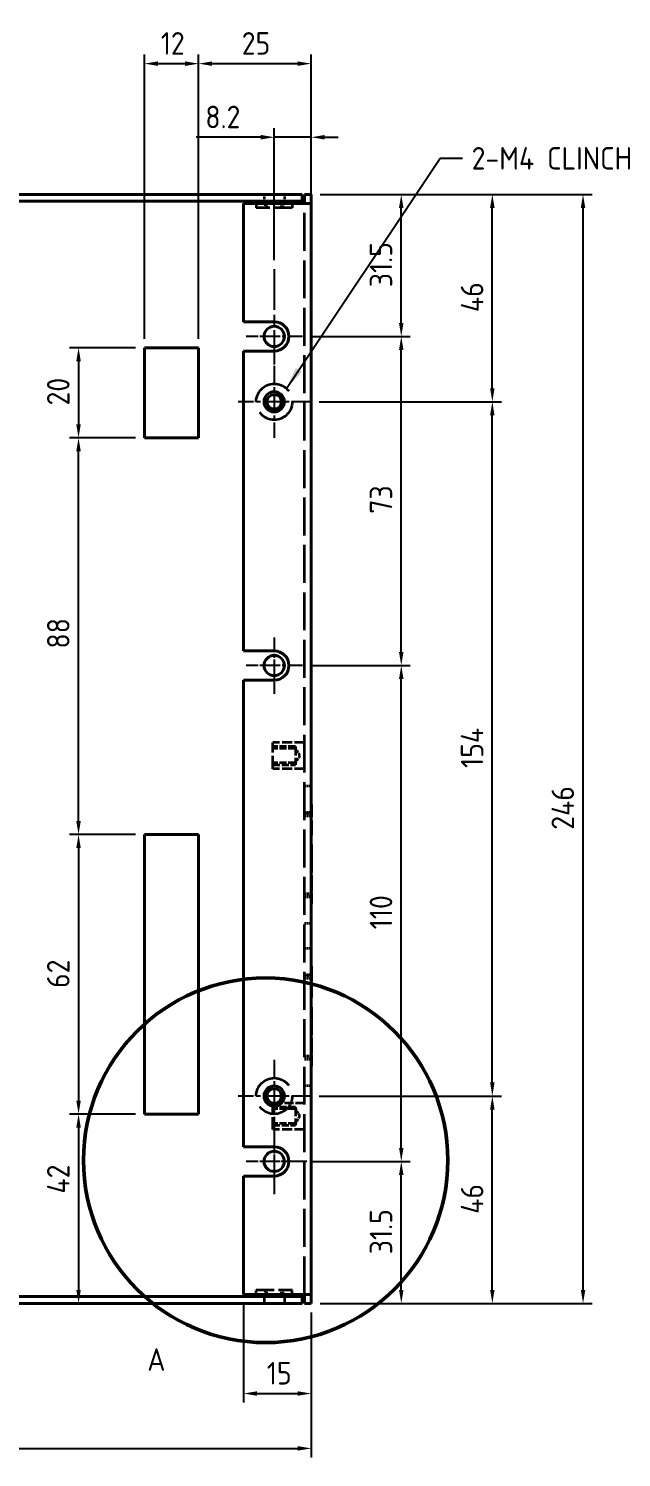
# Model space of a CAD drawing. Header units: millimetres. Extents: x 0 to 1188, y 0 to 840.
# Drawn here: x 528.1 to 659.8, y 323.7 to 640.6 of the extents above; entities that cross this region are included whole.
import ezdxf

# ---------------------------------------------------------------- set-up
doc = ezdxf.new("R2010")
doc.units = ezdxf.units.MM
doc.header["$LTSCALE"] = 2
doc.linetypes.add('CHAIN', pattern=[0.3543, 0.2362, -0.0295, 0.0591, -0.0295])
doc.linetypes.add('DASHED', pattern=[0.2067, 0.1654, -0.0413])
for name, color, linetype, lineweight in [('가려진 것(ISO)', 2, 'DASHED', 35), ('가시적인 것(ISO)', 3, 'Continuous', 40), ('가시적인 좁은 것(ISO)', 3, 'Continuous', 35), ('기호(ISO)', 5, 'Continuous', 25), ('상세 경계(JIS)', 3, 'Continuous', 50), ('중심 표식(ISO)', 1, 'Continuous', 25), ('치수(ISO)', 2, 'Continuous', 25)]:
    doc.layers.add(name, color=color, linetype=linetype, lineweight=lineweight)
doc.styles.add('ISO Proportiona M2B', font='isocp.shx')
doc.styles.add('치수 텍스트_PSTEK_POSCO', font='isocp.shx')
doc.dimstyles.new('치수_PSTEK_POSCO', dxfattribs={"dimscale": 2, "dimtxt": 2.5, "dimasz": 1.5, "dimexe": 1, "dimexo": 1, "dimgap": 1, "dimtad": 1, "dimrnd": 1e-08, "dimdsep": 46, "dimtxsty": '치수 텍스트_PSTEK_POSCO', "dimcen": 0.09, "dimdle": 10, "dimclrd": 7, "dimclre": 7, "dimclrt": 2, "dimadec": 1, "dimazin": 2, "dimtfac": 1, "dimtmove": 0, "dimatfit": 3, "dimfxl": 0, "dimtolj": 1, "dimlwd": -1, "dimlwe": -1, "dimarcsym": 0})
doc.dimstyles.new('치수_PSTEK_POSCO$7', dxfattribs={"dimscale": 2, "dimtxt": 2.5, "dimasz": 2.5, "dimexe": 1, "dimexo": 1, "dimgap": 1, "dimtad": 1, "dimrnd": 1e-08, "dimdsep": 46, "dimtxsty": '치수 텍스트_PSTEK_POSCO', "dimcen": 0.09, "dimdle": 10, "dimclrd": 7, "dimclre": 7, "dimclrt": 2, "dimadec": 1, "dimazin": 2, "dimtfac": 1, "dimtmove": 0, "dimatfit": 3, "dimfxl": 0, "dimtolj": 1, "dimlwd": -1, "dimlwe": -1, "dimarcsym": 0})

# ---------------------------------------------------------------- blocks, each defined once
blk = doc.blocks.new('*D27')
at = {"layer": 'Defpoints', "color": 0, "transparency": 16777216}
for p in [(355.89, 360.4), (590.89, 357.84), (590.89, 325.67)]:
    blk.add_point(p, dxfattribs=at)
at = {"layer": '치수(ISO)', "color": 7, "transparency": 16777216}
for p, q in [((355.89, 358.4), (355.89, 323.67)), ((590.89, 355.84), (590.89, 323.67)), ((358.89, 325.67), (587.89, 325.67))]:
    blk.add_line(p, q, dxfattribs=at)
for points in [[(358.89, 326.17), (358.89, 325.17), (355.89, 325.67)], [(587.89, 326.17), (587.89, 325.17), (590.89, 325.67)]]:
    blk.add_solid(points, dxfattribs=at)
at = {"layer": '치수(ISO)', "color": 2, "transparency": 16777216, "insert": (468.72, 330.17), "char_height": 5, "attachment_point": 4, "style": '치수 텍스트_PSTEK_POSCO'}
blk.add_mtext('\\A1;235', dxfattribs=at)
blk = doc.blocks.new('*D30')
at = {"layer": 'Defpoints', "color": 0, "transparency": 16777216}
for p in [(575.89, 359.84), (590.89, 357.84), (590.89, 337.84)]:
    blk.add_point(p, dxfattribs=at)
at = {"layer": '치수(ISO)', "color": 7, "transparency": 16777216}
for p, q in [((575.89, 357.84), (575.89, 335.84)), ((590.89, 355.84), (590.89, 335.84)), ((578.89, 337.84), (587.89, 337.84))]:
    blk.add_line(p, q, dxfattribs=at)
for points in [[(578.89, 338.34), (578.89, 337.34), (575.89, 337.84)], [(587.89, 338.34), (587.89, 337.34), (590.89, 337.84)]]:
    blk.add_solid(points, dxfattribs=at)
at = {"layer": '치수(ISO)', "color": 2, "transparency": 16777216, "insert": (581.04, 342.34), "char_height": 5, "attachment_point": 4, "style": '치수 텍스트_PSTEK_POSCO'}
blk.add_mtext('\\A1;15', dxfattribs=at)
blk = doc.blocks.new('*D33')
at = {"layer": 'Defpoints', "color": 0, "transparency": 16777216}
for p in [(590.89, 603.84), (651.25, 603.84), (590.89, 357.84)]:
    blk.add_point(p, dxfattribs=at)
at = {"layer": '치수(ISO)', "color": 7, "transparency": 16777216}
for p, q in [((592.89, 603.84), (653.25, 603.84)), ((651.25, 360.84), (651.25, 600.84)), ((592.89, 357.84), (653.25, 357.84))]:
    blk.add_line(p, q, dxfattribs=at)
for points in [[(650.75, 600.84), (651.75, 600.84), (651.25, 603.84)], [(650.75, 360.84), (651.75, 360.84), (651.25, 357.84)]]:
    blk.add_solid(points, dxfattribs=at)
at = {"layer": '치수(ISO)', "color": 2, "transparency": 16777216, "insert": (646.75, 462.9), "char_height": 5, "attachment_point": 4, "rotation": 90, "style": '치수 텍스트_PSTEK_POSCO'}
blk.add_mtext('\\A1;246', dxfattribs=at)
blk = doc.blocks.new('*D34')
at = {"layer": 'Defpoints', "color": 0, "transparency": 16777216}
for p in [(588.94, 389.34), (610.89, 389.34), (590.89, 357.84)]:
    blk.add_point(p, dxfattribs=at)
at = {"layer": '치수(ISO)', "color": 7, "transparency": 16777216}
for p, q in [((590.94, 389.34), (612.89, 389.34)), ((610.89, 360.84), (610.89, 386.34)), ((592.89, 357.84), (612.89, 357.84))]:
    blk.add_line(p, q, dxfattribs=at)
for points in [[(610.39, 386.34), (611.39, 386.34), (610.89, 389.34)], [(610.39, 360.84), (611.39, 360.84), (610.89, 357.84)]]:
    blk.add_solid(points, dxfattribs=at)
at = {"layer": '치수(ISO)', "color": 2, "transparency": 16777216, "insert": (606.39, 368.74), "char_height": 5, "attachment_point": 4, "rotation": 90, "style": '치수 텍스트_PSTEK_POSCO'}
blk.add_mtext('\\A1;31.5', dxfattribs=at)
blk = doc.blocks.new('2dDetail0')
at = {"layer": '상세 경계(JIS)'}
blk.add_circle((290.39, 194.79), 20.22, dxfattribs=at)
at = {"layer": '상세 경계(JIS)', "insert": (277.25, 171.44), "char_height": 2.5, "attachment_point": 7, "style": 'ISO Proportiona M2B'}
blk.add_mtext('A', dxfattribs=at)
blk = doc.blocks.new('*D44')
at = {"layer": 'Defpoints', "color": 0, "transparency": 16777216}
for p in [(565.89, 632.85), (553.89, 569.84), (565.89, 569.84)]:
    blk.add_point(p, dxfattribs=at)
at = {"layer": '치수(ISO)', "color": 7, "transparency": 16777216}
for p, q in [((553.89, 571.84), (553.89, 634.85)), ((565.89, 571.84), (565.89, 634.85)), ((556.89, 632.85), (562.89, 632.85))]:
    blk.add_line(p, q, dxfattribs=at)
for points in [[(556.89, 633.35), (556.89, 632.35), (553.89, 632.85)], [(562.89, 633.35), (562.89, 632.35), (565.89, 632.85)]]:
    blk.add_solid(points, dxfattribs=at)
at = {"layer": '치수(ISO)', "color": 2, "transparency": 16777216, "insert": (557.49, 637.35), "char_height": 5, "attachment_point": 4, "style": '치수 텍스트_PSTEK_POSCO'}
blk.add_mtext('\\A1;12', dxfattribs=at)
blk = doc.blocks.new('*D45')
at = {"layer": 'Defpoints', "color": 0, "transparency": 16777216}
for p in [(553.89, 461.84), (539.24, 399.84), (553.89, 399.84)]:
    blk.add_point(p, dxfattribs=at)
at = {"layer": '치수(ISO)', "color": 7, "transparency": 16777216}
for p, q in [((551.89, 461.84), (537.24, 461.84)), ((539.24, 458.84), (539.24, 402.84)), ((551.89, 399.84), (537.24, 399.84))]:
    blk.add_line(p, q, dxfattribs=at)
for points in [[(538.74, 458.84), (539.74, 458.84), (539.24, 461.84)], [(538.74, 402.84), (539.74, 402.84), (539.24, 399.84)]]:
    blk.add_solid(points, dxfattribs=at)
at = {"layer": '치수(ISO)', "color": 2, "transparency": 16777216, "insert": (534.74, 427.79), "char_height": 5, "attachment_point": 4, "rotation": 90, "style": '치수 텍스트_PSTEK_POSCO'}
blk.add_mtext('\\A1;62', dxfattribs=at)
blk = doc.blocks.new('*D46')
at = {"layer": 'Defpoints', "color": 0, "transparency": 16777216}
for p in [(590.89, 632.85), (590.89, 603.84), (565.89, 569.84)]:
    blk.add_point(p, dxfattribs=at)
at = {"layer": '치수(ISO)', "color": 7, "transparency": 16777216}
for p, q in [((565.89, 571.84), (565.89, 634.85)), ((590.89, 605.84), (590.89, 634.85)), ((568.89, 632.85), (587.89, 632.85))]:
    blk.add_line(p, q, dxfattribs=at)
for points in [[(568.89, 633.35), (568.89, 632.35), (565.89, 632.85)], [(587.89, 633.35), (587.89, 632.35), (590.89, 632.85)]]:
    blk.add_solid(points, dxfattribs=at)
at = {"layer": '치수(ISO)', "color": 2, "transparency": 16777216, "insert": (575.47, 637.35), "char_height": 5, "attachment_point": 4, "style": '치수 텍스트_PSTEK_POSCO'}
blk.add_mtext('\\A1;25', dxfattribs=at)
blk = doc.blocks.new('*D47')
at = {"layer": 'Defpoints', "color": 0, "transparency": 16777216}
for p in [(553.89, 399.84), (539.24, 357.84), (588.89, 357.84)]:
    blk.add_point(p, dxfattribs=at)
at = {"layer": '치수(ISO)', "color": 7, "transparency": 16777216}
for p, q in [((551.89, 399.84), (537.24, 399.84)), ((539.24, 396.84), (539.24, 360.84))]:
    blk.add_line(p, q, dxfattribs=at)
for points in [[(538.74, 396.84), (539.74, 396.84), (539.24, 399.84)], [(538.74, 360.84), (539.74, 360.84), (539.24, 357.84)]]:
    blk.add_solid(points, dxfattribs=at)
at = {"layer": '치수(ISO)', "color": 2, "transparency": 16777216, "insert": (534.74, 382.19), "char_height": 5, "attachment_point": 4, "rotation": 90, "style": '치수 텍스트_PSTEK_POSCO'}
blk.add_mtext('\\A1;42', dxfattribs=at)
blk = doc.blocks.new('*D68')
at = {"layer": 'Defpoints', "color": 0, "transparency": 16777216}
for p in [(539.24, 549.84), (553.89, 549.84), (553.89, 461.84)]:
    blk.add_point(p, dxfattribs=at)
at = {"layer": '치수(ISO)', "color": 7, "transparency": 16777216}
for p, q in [((551.89, 549.84), (537.24, 549.84)), ((539.24, 464.84), (539.24, 546.84)), ((551.89, 461.84), (537.24, 461.84))]:
    blk.add_line(p, q, dxfattribs=at)
for points in [[(538.74, 546.84), (539.74, 546.84), (539.24, 549.84)], [(538.74, 464.84), (539.74, 464.84), (539.24, 461.84)]]:
    blk.add_solid(points, dxfattribs=at)
at = {"layer": '치수(ISO)', "color": 2, "transparency": 16777216, "insert": (534.74, 503.09), "char_height": 5, "attachment_point": 4, "rotation": 90, "style": '치수 텍스트_PSTEK_POSCO'}
blk.add_mtext('\\A1;88', dxfattribs=at)
blk = doc.blocks.new('*D69')
at = {"layer": 'Defpoints', "color": 0, "transparency": 16777216}
for p in [(553.89, 569.84), (539.24, 549.84), (553.89, 549.84)]:
    blk.add_point(p, dxfattribs=at)
at = {"layer": '치수(ISO)', "color": 7, "transparency": 16777216}
for p, q in [((551.89, 569.84), (537.24, 569.84)), ((539.24, 566.84), (539.24, 552.84)), ((551.89, 549.84), (537.24, 549.84))]:
    blk.add_line(p, q, dxfattribs=at)
for points in [[(538.74, 566.84), (539.74, 566.84), (539.24, 569.84)], [(538.74, 552.84), (539.74, 552.84), (539.24, 549.84)]]:
    blk.add_solid(points, dxfattribs=at)
at = {"layer": '치수(ISO)', "color": 2, "transparency": 16777216, "insert": (534.74, 557.02), "char_height": 5, "attachment_point": 4, "rotation": 90, "style": '치수 텍스트_PSTEK_POSCO'}
blk.add_mtext('\\A1;20', dxfattribs=at)
blk = doc.blocks.new('*D74')
at = {"layer": 'Defpoints', "color": 0, "transparency": 16777216}
for p in [(588.94, 499.34), (610.89, 499.34), (589.94, 389.34)]:
    blk.add_point(p, dxfattribs=at)
at = {"layer": '치수(ISO)', "color": 7, "transparency": 16777216}
for p, q in [((590.94, 499.34), (612.89, 499.34)), ((610.89, 392.34), (610.89, 496.34)), ((591.94, 389.34), (612.89, 389.34))]:
    blk.add_line(p, q, dxfattribs=at)
for points in [[(610.39, 496.34), (611.39, 496.34), (610.89, 499.34)], [(610.39, 392.34), (611.39, 392.34), (610.89, 389.34)]]:
    blk.add_solid(points, dxfattribs=at)
at = {"layer": '치수(ISO)', "color": 2, "transparency": 16777216, "insert": (606.39, 440.82), "char_height": 5, "attachment_point": 4, "rotation": 90, "style": '치수 텍스트_PSTEK_POSCO'}
blk.add_mtext('\\A1;110', dxfattribs=at)
blk = doc.blocks.new('*D75')
at = {"layer": 'Defpoints', "color": 0, "transparency": 16777216}
for p in [(588.94, 572.34), (610.89, 572.34), (588.94, 499.34)]:
    blk.add_point(p, dxfattribs=at)
at = {"layer": '치수(ISO)', "color": 7, "transparency": 16777216}
for p, q in [((590.94, 572.34), (612.89, 572.34)), ((610.89, 502.34), (610.89, 569.34)), ((590.94, 499.34), (612.89, 499.34))]:
    blk.add_line(p, q, dxfattribs=at)
for points in [[(610.39, 569.34), (611.39, 569.34), (610.89, 572.34)], [(610.39, 502.34), (611.39, 502.34), (610.89, 499.34)]]:
    blk.add_solid(points, dxfattribs=at)
at = {"layer": '치수(ISO)', "color": 2, "transparency": 16777216, "insert": (606.39, 533.01), "char_height": 5, "attachment_point": 4, "rotation": 90, "style": '치수 텍스트_PSTEK_POSCO'}
blk.add_mtext('\\A1;73', dxfattribs=at)
blk = doc.blocks.new('*D76')
at = {"layer": 'Defpoints', "color": 0, "transparency": 16777216}
for p in [(590.89, 603.84), (610.89, 603.84), (588.94, 572.34)]:
    blk.add_point(p, dxfattribs=at)
at = {"layer": '치수(ISO)', "color": 7, "transparency": 16777216}
for p, q in [((592.89, 603.84), (612.89, 603.84)), ((610.89, 575.34), (610.89, 600.84)), ((590.94, 572.34), (612.89, 572.34))]:
    blk.add_line(p, q, dxfattribs=at)
for points in [[(610.39, 600.84), (611.39, 600.84), (610.89, 603.84)], [(610.39, 575.34), (611.39, 575.34), (610.89, 572.34)]]:
    blk.add_solid(points, dxfattribs=at)
at = {"layer": '치수(ISO)', "color": 2, "transparency": 16777216, "insert": (606.39, 583.26), "char_height": 5, "attachment_point": 4, "rotation": 90, "style": '치수 텍스트_PSTEK_POSCO'}
blk.add_mtext('\\A1;31.5', dxfattribs=at)
blk = doc.blocks.new('*D77')
at = {"layer": 'Defpoints', "color": 0, "transparency": 16777216}
for p in [(590.69, 403.84), (631.11, 403.84), (590.89, 357.84)]:
    blk.add_point(p, dxfattribs=at)
at = {"layer": '치수(ISO)', "color": 7, "transparency": 16777216}
for p, q in [((592.69, 403.84), (633.11, 403.84)), ((631.11, 360.84), (631.11, 400.84)), ((592.89, 357.84), (633.11, 357.84))]:
    blk.add_line(p, q, dxfattribs=at)
for points in [[(630.61, 400.84), (631.61, 400.84), (631.11, 403.84)], [(630.61, 360.84), (631.61, 360.84), (631.11, 357.84)]]:
    blk.add_solid(points, dxfattribs=at)
at = {"layer": '치수(ISO)', "color": 2, "transparency": 16777216, "insert": (626.61, 377.7), "char_height": 5, "attachment_point": 4, "rotation": 90, "style": '치수 텍스트_PSTEK_POSCO'}
blk.add_mtext('\\A1;46', dxfattribs=at)
blk = doc.blocks.new('*D78')
at = {"layer": 'Defpoints', "color": 0, "transparency": 16777216}
for p in [(590.69, 557.84), (631.11, 557.84), (590.69, 403.84)]:
    blk.add_point(p, dxfattribs=at)
at = {"layer": '치수(ISO)', "color": 7, "transparency": 16777216}
for p, q in [((592.69, 557.84), (633.11, 557.84)), ((631.11, 406.84), (631.11, 554.84)), ((592.69, 403.84), (633.11, 403.84))]:
    blk.add_line(p, q, dxfattribs=at)
for points in [[(630.61, 554.84), (631.61, 554.84), (631.11, 557.84)], [(630.61, 406.84), (631.61, 406.84), (631.11, 403.84)]]:
    blk.add_solid(points, dxfattribs=at)
at = {"layer": '치수(ISO)', "color": 2, "transparency": 16777216, "insert": (626.61, 476.61), "char_height": 5, "attachment_point": 4, "rotation": 90, "style": '치수 텍스트_PSTEK_POSCO'}
blk.add_mtext('\\A1;154', dxfattribs=at)
blk = doc.blocks.new('*D79')
at = {"layer": 'Defpoints', "color": 0, "transparency": 16777216}
for p in [(590.89, 603.84), (631.11, 603.84), (590.69, 557.84)]:
    blk.add_point(p, dxfattribs=at)
at = {"layer": '치수(ISO)', "color": 7, "transparency": 16777216}
for p, q in [((592.89, 603.84), (633.11, 603.84)), ((631.11, 560.84), (631.11, 600.84)), ((592.69, 557.84), (633.11, 557.84))]:
    blk.add_line(p, q, dxfattribs=at)
for points in [[(630.61, 600.84), (631.61, 600.84), (631.11, 603.84)], [(630.61, 560.84), (631.61, 560.84), (631.11, 557.84)]]:
    blk.add_solid(points, dxfattribs=at)
at = {"layer": '치수(ISO)', "color": 2, "transparency": 16777216, "insert": (626.61, 577.74), "char_height": 5, "attachment_point": 4, "rotation": 90, "style": '치수 텍스트_PSTEK_POSCO'}
blk.add_mtext('\\A1;46', dxfattribs=at)
blk = doc.blocks.new('*D80')
at = {"layer": 'Defpoints', "color": 0, "transparency": 16777216}
for p in [(590.89, 616.53), (590.89, 601.84), (582.69, 587.25)]:
    blk.add_point(p, dxfattribs=at)
at = {"layer": '치수(ISO)', "color": 7, "transparency": 16777216}
for p, q in [((582.69, 589.25), (582.69, 618.53)), ((590.89, 603.84), (590.89, 618.53)), ((579.69, 616.53), (565.39, 616.53)), ((590.89, 616.53), (582.69, 616.53)), ((593.89, 616.53), (596.89, 616.53))]:
    blk.add_line(p, q, dxfattribs=at)
for points in [[(579.69, 617.03), (579.69, 616.03), (582.69, 616.53)], [(593.89, 617.03), (593.89, 616.03), (590.89, 616.53)]]:
    blk.add_solid(points, dxfattribs=at)
at = {"layer": '치수(ISO)', "color": 2, "transparency": 16777216, "insert": (567.39, 621.03), "char_height": 5, "attachment_point": 4, "style": '치수 텍스트_PSTEK_POSCO'}
blk.add_mtext('\\A1;8.2', dxfattribs=at)

msp = doc.modelspace()

# ---------------------------------------------------------------- linework, layer by layer
at = {"layer": '가려진 것(ISO)', "ltscale": 1.428422}
for p, q in [((580.442, 603.839), (580.442, 602.339)), ((580.692, 602.339), (580.692, 600.839)), ((581.071, 600.839), (581.071, 602.339)), ((584.313, 600.839), (584.313, 602.339)), ((584.692, 600.839), (584.692, 602.339)), ((584.942, 603.839), (584.942, 602.339)), ((590.892, 472.589), (589.392, 472.589)), ((590.892, 466.746), (589.392, 466.746)), ((589.392, 466.574), (590.892, 466.574)), ((590.892, 465.904), (589.392, 465.904)), ((589.392, 448.774), (590.892, 448.774)), ((590.892, 448.104), (589.392, 448.104)), ((590.892, 447.933), (589.392, 447.933)), ((590.892, 442.089), (589.392, 442.089)), ((590.892, 436.589), (589.392, 436.589)), ((590.892, 430.746), (589.392, 430.746)), ((589.392, 430.574), (590.892, 430.574)), ((590.892, 429.904), (589.392, 429.904)), ((589.392, 412.774), (590.892, 412.774)), ((590.892, 412.104), (589.392, 412.104)), ((590.892, 411.933), (589.392, 411.933)), ((590.892, 406.089), (589.392, 406.089)), ((580.442, 359.339), (580.442, 357.839)), ((580.692, 360.839), (580.692, 359.339)), ((581.071, 359.339), (581.071, 360.839)), ((584.313, 359.339), (584.313, 360.839)), ((584.692, 359.339), (584.692, 360.839)), ((584.942, 359.339), (584.942, 357.839))]:
    msp.add_line(p, q, dxfattribs=at)
at = {"layer": '가려진 것(ISO)', "ltscale": 0.952248}
for p, q in [((578.692, 601.839), (578.692, 600.839)), ((586.692, 601.839), (586.692, 600.839)), ((578.692, 359.839), (578.692, 360.839)), ((586.692, 359.839), (586.692, 360.839))]:
    msp.add_line(p, q, dxfattribs=at)
at = {"layer": '가려진 것(ISO)', "ltscale": 11.967462}
for p, q in [((586.692, 600.839), (578.692, 600.839)), ((578.692, 360.839), (586.692, 360.839))]:
    msp.add_line(p, q, dxfattribs=at)
at = {"layer": '가려진 것(ISO)', "ltscale": 25.451715}
msp.add_line((589.392, 359.839), (589.392, 601.839), dxfattribs=at)
at = {"layer": '가려진 것(ISO)', "ltscale": 8.825976}
msp.add_line((582.392, 476.389), (582.392, 482.289), dxfattribs=at)
at = {"layer": '가려진 것(ISO)', "ltscale": 6.666338}
for p, q in [((589.392, 482.289), (582.392, 482.289)), ((589.392, 476.389), (582.392, 476.389)), ((589.392, 396.389), (582.392, 396.389))]:
    msp.add_line(p, q, dxfattribs=at)
at = {"layer": '가려진 것(ISO)', "ltscale": 4.761642}
for p, q in [((587.392, 481.339), (582.392, 481.339)), ((587.392, 480.96), (582.392, 480.96)), ((587.392, 477.718), (582.392, 477.718)), ((582.392, 477.339), (587.392, 477.339)), ((587.392, 401.339), (582.392, 401.339)), ((587.392, 400.96), (582.392, 400.96)), ((587.392, 397.718), (582.392, 397.718)), ((582.392, 397.339), (587.392, 397.339))]:
    msp.add_line(p, q, dxfattribs=at)
at = {"layer": '가려진 것(ISO)', "ltscale": 5.983681}
for p, q in [((587.392, 481.339), (587.392, 477.339)), ((587.392, 401.339), (587.392, 397.339))]:
    msp.add_line(p, q, dxfattribs=at)
at = {"layer": '가려진 것(ISO)', "ltscale": 1.800898}
for p, q in [((588.366, 479.339), (587.392, 480.96)), ((588.366, 479.339), (587.392, 477.718)), ((588.366, 399.339), (587.392, 400.96)), ((588.366, 399.339), (587.392, 397.718))]:
    msp.add_line(p, q, dxfattribs=at)
at = {"layer": '가려진 것(ISO)', "ltscale": 0.095135}
for p, q in [((590.892, 467.919), (590.992, 467.919)), ((590.892, 467.731), (590.992, 467.731)), ((590.892, 467.725), (590.992, 467.725)), ((590.892, 467.631), (590.992, 467.631)), ((590.892, 467.527), (590.992, 467.527)), ((590.892, 466.292), (590.992, 466.292)), ((590.892, 464.662), (590.992, 464.662)), ((590.892, 464.282), (590.992, 464.282)), ((590.892, 464.188), (590.992, 464.188)), ((590.892, 463.945), (590.992, 463.945)), ((590.892, 463.851), (590.992, 463.851)), ((590.892, 463.602), (590.992, 463.602)), ((590.892, 463.569), (590.992, 463.569)), ((590.892, 463.505), (590.992, 463.505)), ((590.892, 463.223), (590.992, 463.223)), ((590.892, 463.203), (590.992, 463.203)), ((590.892, 463.109), (590.992, 463.109)), ((590.892, 462.859), (590.992, 462.859)), ((590.892, 462.772), (590.992, 462.772)), ((590.892, 462.762), (590.992, 462.762)), ((590.892, 462.519), (590.992, 462.519)), ((590.892, 462.49), (590.992, 462.49)), ((590.892, 462.425), (590.992, 462.425)), ((590.892, 462.143), (590.992, 462.143)), ((590.892, 458.292), (590.992, 458.292)), ((590.892, 457.761), (590.992, 457.761)), ((590.892, 456.509), (590.992, 456.509)), ((590.892, 455.819), (590.992, 455.819)), ((590.892, 455.362), (590.992, 455.362)), ((590.892, 455.135), (590.992, 455.135)), ((590.892, 455.086), (590.992, 455.086)), ((590.892, 454.555), (590.992, 454.555)), ((590.892, 453.945), (590.992, 453.945)), ((590.892, 452.276), (590.992, 452.276)), ((590.892, 449.848), (590.992, 449.848)), ((590.892, 448.461), (590.992, 448.461)), ((590.892, 448.234), (590.992, 448.234)), ((590.892, 447.018), (590.992, 447.018)), ((590.892, 432.065), (590.992, 432.065)), ((590.892, 431.702), (590.992, 431.702)), ((590.892, 431.556), (590.992, 431.556)), ((590.892, 430.937), (590.992, 430.937)), ((590.892, 430.321), (590.992, 430.321)), ((590.892, 430.176), (590.992, 430.176)), ((590.892, 429.812), (590.992, 429.812)), ((590.892, 428.607), (590.992, 428.607)), ((590.892, 428.227), (590.992, 428.227)), ((590.892, 428.133), (590.992, 428.133)), ((590.892, 427.89), (590.992, 427.89)), ((590.892, 427.796), (590.992, 427.796)), ((590.892, 427.547), (590.992, 427.547)), ((590.892, 427.514), (590.992, 427.514)), ((590.892, 427.449), (590.992, 427.449)), ((590.892, 427.167), (590.992, 427.167)), ((590.892, 427.148), (590.992, 427.148)), ((590.892, 427.054), (590.992, 427.054)), ((590.892, 426.804), (590.992, 426.804)), ((590.892, 426.717), (590.992, 426.717)), ((590.892, 426.707), (590.992, 426.707)), ((590.892, 426.464), (590.992, 426.464)), ((590.892, 426.435), (590.992, 426.435)), ((590.892, 426.37), (590.992, 426.37)), ((590.892, 426.088), (590.992, 426.088)), ((590.892, 422.237), (590.992, 422.237)), ((590.892, 421.706), (590.992, 421.706)), ((590.892, 420.454), (590.992, 420.454)), ((590.892, 419.764), (590.992, 419.764)), ((590.892, 419.307), (590.992, 419.307)), ((590.892, 419.08), (590.992, 419.08)), ((590.892, 419.031), (590.992, 419.031)), ((590.892, 418.5), (590.992, 418.5)), ((590.892, 417.89), (590.992, 417.89)), ((590.892, 416.221), (590.992, 416.221)), ((590.892, 413.793), (590.992, 413.793)), ((590.892, 412.406), (590.992, 412.406)), ((590.892, 412.179), (590.992, 412.179)), ((590.892, 410.963), (590.992, 410.963))]:
    msp.add_line(p, q, dxfattribs=at)
at = {"layer": '가려진 것(ISO)', "ltscale": 8.345721}
msp.add_line((582.392, 396.389), (582.392, 402.246), dxfattribs=at)
at = {"layer": '가려진 것(ISO)', "ltscale": 5.928754}
msp.add_line((589.392, 402.289), (583.166, 402.289), dxfattribs=at)
at = {"layer": '가려진 것(ISO)', "ltscale": 30.397606}
for centre in [(582.692, 557.839), (582.692, 403.839)]:
    msp.add_circle(centre, 4, dxfattribs=at)
at = {"layer": '가시적인 것(ISO)'}
for p, q in [((588.892, 603.839), (358.452, 603.839)), ((588.892, 602.339), (358.452, 602.339)), ((578.692, 602.339), (578.692, 601.839)), ((586.692, 602.339), (586.692, 601.839)), ((588.892, 602.339), (588.892, 603.839)), ((588.892, 602.339), (588.892, 601.839)), ((589.392, 603.839), (590.892, 603.839)), ((589.392, 601.839), (589.392, 603.839)), ((590.892, 603.839), (590.892, 601.839)), ((575.892, 575.589), (575.892, 601.839)), ((575.892, 601.839), (587.892, 601.839)), ((590.892, 601.839), (587.892, 601.839)), ((590.892, 601.839), (590.892, 359.839)), ((575.892, 575.589), (582.692, 575.589)), ((553.892, 569.839), (565.892, 569.839)), ((553.892, 549.839), (553.892, 569.839)), ((565.892, 569.839), (565.892, 549.839)), ((582.692, 569.089), (575.892, 569.089)), ((575.892, 502.589), (575.892, 569.089)), ((565.892, 549.839), (553.892, 549.839)), ((575.892, 502.589), (582.692, 502.589)), ((582.692, 496.089), (575.892, 496.089)), ((575.892, 392.589), (575.892, 496.089)), ((590.892, 468.474), (590.992, 468.474)), ((590.892, 468.286), (590.992, 468.286)), ((590.892, 467.871), (590.992, 467.871)), ((590.992, 466.821), (590.992, 465.761)), ((590.892, 465.761), (590.992, 465.761)), ((590.892, 464.976), (590.992, 464.976)), ((590.892, 464.565), (590.992, 464.565)), ((590.892, 464.218), (590.992, 464.218)), ((590.892, 463.936), (590.992, 463.936)), ((590.892, 463.485), (590.992, 463.485)), ((590.892, 463.138), (590.992, 463.138)), ((590.892, 462.856), (590.992, 462.856)), ((590.992, 464.976), (590.992, 464.565)), ((590.992, 464.565), (590.992, 464.218)), ((590.992, 464.218), (590.992, 463.936)), ((590.992, 463.936), (590.992, 463.485)), ((590.992, 463.485), (590.992, 463.138)), ((590.992, 463.138), (590.992, 462.856)), ((590.992, 462.856), (590.992, 462.046)), ((553.892, 399.839), (553.892, 461.839)), ((553.892, 461.839), (565.892, 461.839)), ((565.892, 461.839), (565.892, 399.839)), ((590.892, 462.046), (590.992, 462.046)), ((590.892, 461.731), (590.992, 461.731)), ((590.892, 459.634), (590.992, 459.634)), ((590.992, 462.046), (590.992, 461.731)), ((590.992, 459.634), (590.992, 456.419)), ((590.892, 456.419), (590.992, 456.419)), ((590.892, 455.916), (590.992, 455.916)), ((590.892, 453.414), (590.992, 453.414)), ((590.992, 456.419), (590.992, 455.916)), ((590.992, 454.445), (590.992, 453.414)), ((590.892, 452.83), (590.992, 452.83)), ((590.892, 452.351), (590.992, 452.351)), ((590.892, 449.774), (590.992, 449.774)), ((590.892, 449.294), (590.992, 449.294)), ((590.892, 449.015), (590.992, 449.015)), ((590.992, 447.492), (590.992, 446.487)), ((590.892, 446.487), (590.992, 446.487)), ((590.892, 432.626), (590.992, 432.626)), ((590.892, 431.278), (590.992, 431.278)), ((590.992, 432.626), (590.992, 431.278)), ((590.992, 431.278), (590.992, 430.623)), ((590.892, 430.623), (590.992, 430.623)), ((590.892, 429.274), (590.992, 429.274)), ((590.892, 428.921), (590.992, 428.921)), ((590.892, 428.509), (590.992, 428.509)), ((590.892, 428.163), (590.992, 428.163)), ((590.992, 430.623), (590.992, 429.274)), ((590.992, 428.921), (590.992, 428.509)), ((590.992, 428.509), (590.992, 428.163)), ((590.992, 428.163), (590.992, 427.881)), ((590.892, 427.881), (590.992, 427.881)), ((590.892, 427.43), (590.992, 427.43)), ((590.892, 427.083), (590.992, 427.083)), ((590.892, 426.801), (590.992, 426.801)), ((590.892, 425.991), (590.992, 425.991)), ((590.892, 425.676), (590.992, 425.676)), ((590.992, 427.881), (590.992, 427.43)), ((590.992, 427.43), (590.992, 427.083)), ((590.992, 427.083), (590.992, 426.801)), ((590.992, 426.801), (590.992, 425.991)), ((590.992, 425.991), (590.992, 425.676)), ((590.892, 423.579), (590.992, 423.579)), ((590.992, 423.579), (590.992, 420.364)), ((590.892, 420.364), (590.992, 420.364)), ((590.892, 419.861), (590.992, 419.861)), ((590.992, 420.364), (590.992, 419.861)), ((590.892, 417.359), (590.992, 417.359)), ((590.892, 416.775), (590.992, 416.775)), ((590.892, 416.295), (590.992, 416.295)), ((590.992, 418.389), (590.992, 417.359)), ((590.892, 413.718), (590.992, 413.718)), ((590.892, 413.239), (590.992, 413.239)), ((590.892, 412.96), (590.992, 412.96)), ((590.892, 410.432), (590.992, 410.432)), ((590.992, 411.436), (590.992, 410.432)), ((565.892, 399.839), (553.892, 399.839)), ((582.392, 402.246), (582.392, 402.289)), ((583.166, 402.289), (582.392, 402.289)), ((575.892, 392.589), (582.692, 392.589)), ((582.692, 386.089), (575.892, 386.089)), ((575.892, 359.839), (575.892, 386.089)), ((358.452, 359.339), (588.892, 359.339)), ((587.892, 359.839), (575.892, 359.839)), ((578.692, 359.339), (578.692, 359.839)), ((586.692, 359.339), (586.692, 359.839)), ((587.892, 359.839), (590.892, 359.839)), ((588.892, 359.339), (588.892, 359.839)), ((588.892, 359.339), (588.892, 357.839)), ((589.392, 357.839), (589.392, 359.839)), ((590.892, 359.839), (590.892, 357.839)), ((358.452, 357.839), (588.892, 357.839)), ((590.892, 357.839), (589.392, 357.839))]:
    msp.add_line(p, q, dxfattribs=at)
for centre, radius in [((582.692, 572.339), 2.25), ((582.692, 557.839), 2.25), ((582.692, 557.839), 1.621), ((582.692, 499.339), 2.25), ((582.692, 403.839), 2.25), ((582.692, 403.839), 1.621), ((582.692, 389.339), 2.25)]:
    msp.add_circle(centre, radius, dxfattribs=at)
for centre in [(582.692, 572.339), (582.692, 499.339), (582.692, 389.339)]:
    msp.add_arc(centre, 3.25, 270, 90, dxfattribs=at)
for points in [[(590.992, 468.474), (590.992, 468.399), (590.992, 468.286)], [(590.992, 468.286), (590.992, 468.207), (590.992, 468.088), (590.992, 467.871)], [(590.992, 467.871), (590.992, 467.676), (590.992, 467.248), (590.992, 466.821)], [(590.992, 455.916), (590.992, 455.819), (590.992, 455.673), (590.992, 455.462)], [(590.992, 455.462), (590.992, 455.252), (590.992, 454.788), (590.992, 454.445)], [(590.992, 452.83), (590.992, 452.729), (590.992, 452.577), (590.992, 452.351)], [(590.992, 452.351), (590.992, 452.124), (590.992, 451.469), (590.992, 451.06)], [(590.992, 451.06), (590.992, 450.659), (590.992, 450.007), (590.992, 449.774)], [(590.992, 449.774), (590.992, 449.543), (590.992, 449.394), (590.992, 449.294)], [(590.992, 449.015), (590.992, 448.914), (590.992, 448.762), (590.992, 448.539)], [(590.992, 448.539), (590.992, 448.347), (590.992, 447.848), (590.992, 447.492)], [(590.992, 419.861), (590.992, 419.764), (590.992, 419.618), (590.992, 419.407)], [(590.992, 419.407), (590.992, 419.197), (590.992, 418.733), (590.992, 418.389)], [(590.992, 416.775), (590.992, 416.674), (590.992, 416.522), (590.992, 416.295)], [(590.992, 416.295), (590.992, 416.069), (590.992, 415.414), (590.992, 415.005)], [(590.992, 415.005), (590.992, 414.603), (590.992, 413.952), (590.992, 413.718)], [(590.992, 413.718), (590.992, 413.488), (590.992, 413.339), (590.992, 413.239)], [(590.992, 412.96), (590.992, 412.859), (590.992, 412.707), (590.992, 412.483)], [(590.992, 412.483), (590.992, 412.292), (590.992, 411.793), (590.992, 411.436)]]:
    msp.add_open_spline(points, degree=2, dxfattribs=at)
at = {"layer": '가시적인 좁은 것(ISO)'}
for centre, start, end in [((582.692, 557.839), 170, 80), ((582.692, 403.839), 100, 10)]:
    msp.add_arc(centre, 2, start, end, dxfattribs=at)
at = {"layer": '중심 표식(ISO)', "linetype": 'CHAIN', "ltscale": 19.051651}
msp.add_line((582.692, 587.248), (582.692, 566.089), dxfattribs=at)
at = {"layer": '중심 표식(ISO)', "linetype": 'CHAIN', "ltscale": 6.944946}
for p, q in [((588.942, 572.339), (576.442, 572.339)), ((582.692, 505.589), (582.692, 493.089)), ((588.942, 499.339), (576.442, 499.339)), ((582.692, 395.589), (582.692, 383.089)), ((588.942, 389.339), (576.442, 389.339))]:
    msp.add_line(p, q, dxfattribs=at)
at = {"layer": '중심 표식(ISO)', "linetype": 'CHAIN', "ltscale": 8.88956}
for p, q in [((582.692, 565.839), (582.692, 549.839)), ((590.692, 557.839), (574.692, 557.839)), ((582.692, 411.839), (582.692, 395.839)), ((590.692, 403.839), (574.692, 403.839))]:
    msp.add_line(p, q, dxfattribs=at)
at = {"layer": '중심 표식(ISO)', "linetype": 'CHAIN', "ltscale": 8.056153}
msp.add_line((582.692, 396.589), (582.692, 382.089), dxfattribs=at)
at = {"layer": '중심 표식(ISO)', "linetype": 'CHAIN', "ltscale": 4.861433}
msp.add_line((589.942, 389.339), (581.192, 389.339), dxfattribs=at)

# ---------------------------------------------------------------- block references
at = {"layer": '상세 경계(JIS)', "xscale": 2, "yscale": 2, "zscale": 2}
msp.add_blockref('2dDetail0', (0, 0), dxfattribs=at)

# ---------------------------------------------------------------- texts
at = {"layer": '기호(ISO)', "color": 2, "insert": (626.52, 611.855), "char_height": 5, "width": 67.795, "attachment_point": 4, "style": '치수 텍스트_PSTEK_POSCO'}
msp.add_mtext('{\\fISOCP|b0|i0;\\H5.0000;2-M4 CLINCHING NUT}', dxfattribs=at)

# ---------------------------------------------------------------- dimensions: what is measured, and where the dimension line sits
at = {"layer": '치수(ISO)', "color": 7}
for base, p1, p2, angle, override, picture, middle in [((565.892, 632.852), (553.892, 569.839), (565.892, 569.839), 180, {"dimdec": 2, "dimtp": 0, "dimtm": 0, "dimtdec": 2, "dimtofl": 0, "dimatfit": 1}, '*D44', (559.892, 632.852)), ((590.892, 632.852), (565.892, 569.839), (590.892, 603.839), 180, {"dimdec": 2, "dimtp": 0, "dimtm": 0, "dimtdec": 2, "dimtofl": 0, "dimatfit": 1}, '*D46', (578.392, 632.852)), ((590.892, 616.532), (582.692, 587.248), (590.892, 601.839), 180, {"dimdec": 2, "dimtp": 0, "dimtm": 0, "dimtdec": 2, "dimtofl": 1, "dimatfit": 1}, '*D80', (571.042, 616.532)), ((610.892, 603.839), (588.942, 572.339), (590.892, 603.839), 90, {"dimdec": 2, "dimtp": 0, "dimtm": 0, "dimtdec": 2, "dimtofl": 0, "dimatfit": 1}, '*D76', (610.892, 588.109)), ((631.109, 603.839), (590.692, 557.839), (590.892, 603.839), 90, {"dimdec": 2, "dimtp": 0, "dimtm": 0, "dimtdec": 2, "dimtofl": 0, "dimatfit": 1}, '*D79', (631.109, 580.859)), ((651.25, 603.839), (590.892, 357.839), (590.892, 603.839), 90, {"dimdec": 2, "dimtp": 0, "dimtm": 0, "dimtdec": 2, "dimtofl": 0, "dimatfit": 1}, '*D33', (651.25, 467.839)), ((610.892, 572.339), (588.942, 499.339), (588.942, 572.339), 90, {"dimdec": 2, "dimtp": 0, "dimtm": 0, "dimtdec": 2, "dimtofl": 0, "dimatfit": 1}, '*D75', (610.892, 535.859)), ((539.237, 549.839), (553.892, 569.839), (553.892, 549.839), 90, {"dimdec": 2, "dimtp": 0, "dimtm": 0, "dimtdec": 2, "dimtofl": 0, "dimatfit": 1}, '*D69', (539.237, 559.839)), ((631.109, 557.839), (590.692, 403.839), (590.692, 557.839), 90, {"dimdec": 2, "dimtp": 0, "dimtm": 0, "dimtdec": 2, "dimtofl": 0, "dimatfit": 1}, '*D78', (631.109, 480.859)), ((539.237, 549.839), (553.892, 461.839), (553.892, 549.839), 270, {"dimdec": 2, "dimtp": 0, "dimtm": 0, "dimtdec": 2, "dimtofl": 0, "dimatfit": 1}, '*D68', (539.237, 505.839)), ((610.892, 499.339), (589.942, 389.339), (588.942, 499.339), 90, {"dimdec": 2, "dimtp": 0, "dimtm": 0, "dimtdec": 2, "dimtofl": 0, "dimatfit": 1}, '*D74', (610.892, 444.319)), ((539.237, 399.839), (553.892, 461.839), (553.892, 399.839), 90, {"dimdec": 2, "dimtp": 0, "dimtm": 0, "dimtdec": 2, "dimtofl": 0, "dimatfit": 1}, '*D45', (539.237, 430.839)), ((631.109, 403.839), (590.892, 357.839), (590.692, 403.839), 90, {"dimdec": 2, "dimtp": 0, "dimtm": 0, "dimtdec": 2, "dimtofl": 0, "dimatfit": 1}, '*D77', (631.109, 380.819)), ((539.237, 357.839), (553.892, 399.839), (588.892, 357.839), 90, {"dimdec": 2, "dimse2": 1, "dimtp": 0, "dimtm": 0, "dimtdec": 2, "dimtofl": 0, "dimatfit": 1}, '*D47', (539.237, 385.339)), ((610.892, 389.339), (590.892, 357.839), (588.942, 389.339), 90, {"dimdec": 2, "dimtp": 0, "dimtm": 0, "dimtdec": 2, "dimtofl": 0, "dimatfit": 1}, '*D34', (610.892, 373.589)), ((590.892, 325.666), (355.892, 360.4), (590.892, 357.839), 180, {"dimdec": 2, "dimtp": 0, "dimtm": 0, "dimtdec": 2, "dimtofl": 0, "dimatfit": 1}, '*D27', (473.392, 325.666)), ((590.892, 337.839), (575.892, 359.839), (590.892, 357.839), 180, {"dimdec": 2, "dimtp": 0, "dimtm": 0, "dimtdec": 2, "dimtofl": 0, "dimatfit": 1}, '*D30', (583.392, 337.839))]:
    dim = msp.add_linear_dim(base=base, p1=p1, p2=p2, angle=angle, dimstyle='치수_PSTEK_POSCO', override=override, dxfattribs=at)
    dim.commit()
    dim.dimension.update_dxf_attribs({"geometry": picture, "text_midpoint": middle, "dimtype": 160})

# ---------------------------------------------------------------- leaders
at = {"layer": '기호(ISO)', "color": 7, "annotation_type": 0, "has_hookline": 1, "hookline_direction": 0, "text_width": 66.221}
msp.add_leader([(585.397, 560.785), (619.52, 611.855), (624.52, 611.855)], dimstyle='치수_PSTEK_POSCO$7', override={"dimtad": 0}, dxfattribs=at)

doc.saveas('drawing.dxf')
